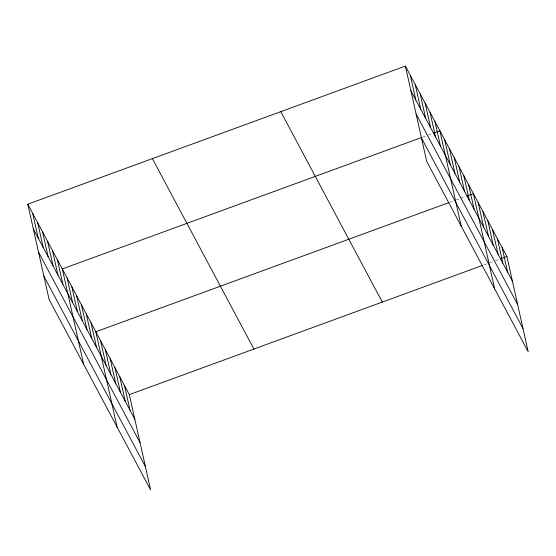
<?xml version="1.0" encoding="UTF-8"?>
<svg xmlns="http://www.w3.org/2000/svg" width="556" height="556" viewBox="0 0 556 556"><rect width="100%" height="100%" fill="white"/><g stroke="black" fill="none" stroke-linecap="round" stroke-linejoin="round"><path stroke-width="0.42" stroke-dasharray="2.78 2.08" d="M422.796 137.075L426.056 135.879M428.502 134.983L432.575 133.496M449.783 202.294L455.482 200.209M456.295 199.91L465.254 196.629M484.095 264.83L488.981 263.044M489.794 262.745L493.054 261.549M495.493 260.66L499.566 259.165"/><path stroke-width="0.83" d="M27.8 204.212L129.312 394.621L150.613 489.926L49.102 299.51L27.8 204.212L405.387 66.074L506.898 256.49L528.2 351.788L426.688 161.379L405.387 66.074M421.983 137.367L62.314 268.951L83.615 364.256M433.388 133.197L439.9 130.813L461.202 226.118M448.97 202.586L95.813 331.786L117.114 427.091M466.887 196.032L473.399 193.648L494.701 288.953M129.312 394.621L482.462 265.427M500.379 258.867L506.898 256.49M410.898 90.732L512.41 281.141M416.11 114.043L517.622 304.459M421.483 138.062L522.987 328.478M280.787 111.659L382.292 302.068M152.407 158.627L253.911 349.036M33.311 228.87L134.823 419.28M38.524 252.181L140.029 442.59M43.889 276.2L145.401 466.609M502.11 247.51L507.621 272.169M497.328 238.531L502.839 263.19M492.54 229.558L498.051 254.217M487.758 220.579L493.269 245.238M482.969 211.607L488.481 236.258M478.188 202.627L483.699 227.286M468.611 184.675L474.122 209.334M463.829 175.696L469.34 200.355M459.041 166.724L464.552 191.375M454.259 157.744L459.77 182.403M449.47 148.765L454.982 173.423M444.689 139.792L450.2 164.451M434.973 121.569L440.484 146.221M430.038 112.319L435.55 136.978M425.111 103.069L430.622 127.727M420.176 93.818L425.687 118.477M415.249 84.575L420.76 109.226M410.321 75.324L415.832 99.983M124.523 385.649L130.034 410.3M119.742 376.669L125.253 401.328M114.953 367.69L120.464 392.348M110.164 358.717L115.676 383.376M105.383 349.738L110.894 374.397M100.594 340.765L106.106 365.417M91.024 322.807L96.535 347.465M86.243 313.834L91.754 338.493M81.454 304.855L86.965 329.513M76.672 295.882L82.184 320.534M71.884 286.903L77.395 311.562M67.095 277.93L72.607 302.582M57.379 259.701L62.897 284.359M52.452 250.45L57.963 275.109M47.524 241.207L53.035 265.858M42.59 231.956L48.101 256.615M37.662 222.706L43.173 247.364M32.728 213.462L38.239 238.114"/></g></svg>
